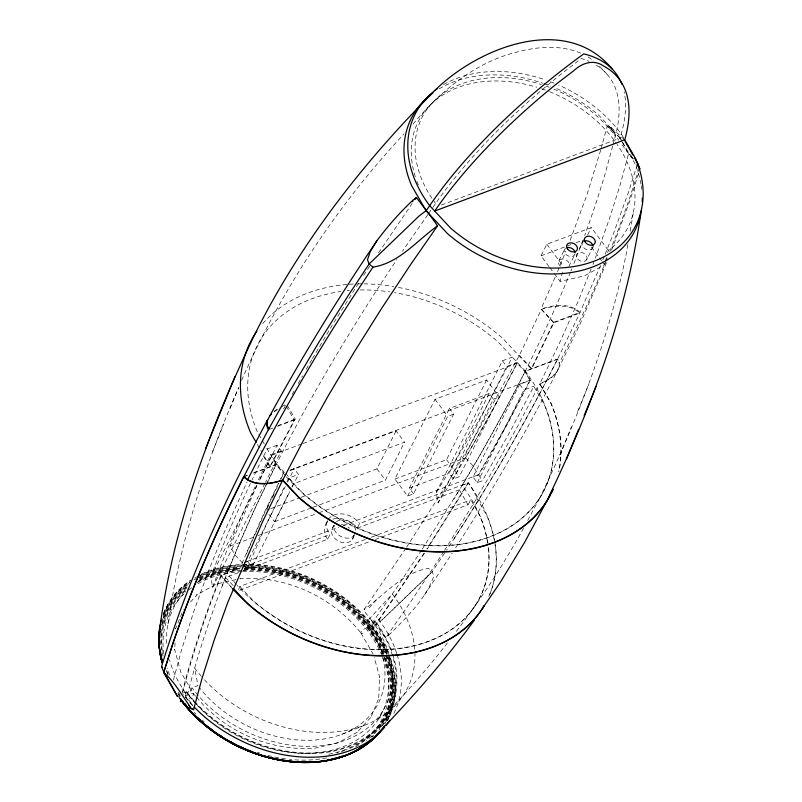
<?xml version="1.0" encoding="UTF-8"?>
<svg xmlns="http://www.w3.org/2000/svg" width="802" height="802" viewBox="0 0 802 802"><rect width="100%" height="100%" fill="white"/><g stroke="black" fill="none" stroke-linecap="round" stroke-linejoin="round"><path stroke-width="0.6" stroke-dasharray="4.01 3.01" d="M424.539 553.149L376.008 624.537L384.459 636.738L385.852 637.62L388.669 635.395L388.689 634.171M175.036 642.753L174.726 649.961L174.646 649.359L180.741 671.946L193.442 693.88M494.243 539.997A159.127 116.942 26.7 0 0 486.603 515.145L476.629 497.922L493.972 468.689L517.791 426.002L539.706 383.998C548.568 380.318 559.495 373.922 559.355 363.035A1978.303 754.091 -36.8 0 0 605.34 262.535M168.009 623.735C179.788 541.861 205.593 462.724 238.826 387.176M627.886 244.57L626.633 251.848C609.66 337.391 577.761 419.145 540.017 497.491M630.161 231.227L633.48 211.808M605.209 262.324L604.598 264.74L584.437 275.868L560.107 281.402L563.184 269.362M605.52 261.121L606.442 257.512M607.665 252.69L608.277 250.284L609.48 249.622A117.463 86.325 26.7 0 0 617.169 144.45M173.422 679.996L181.573 649.901L193.583 612.056L207.618 573.28L223.648 533.611L247.076 481.942M182.325 691.705C192.51 652.247 205.512 613.53 220.7 575.726L227.227 573.28L238.054 546.503L256.069 505.992L267.407 482.563M182.485 693.279C192.821 653.119 205.964 613.7 221.432 575.234L240.109 568.237M194.164 700.908A121.302 89.152 26.7 0 1 186.645 691.725L185.513 695.905A119.759 88.009 26.7 0 0 192.44 704.417M600.698 150.164L586.793 195.207L569.54 241.983M601.029 148.961L607.234 126.004L610.954 127.348L623.906 139.207L620.357 137.994L607.234 126.004M612.628 146.134L605.37 172.981A1894.073 721.99 -36.8 0 1 584.678 235.417M612.939 144.972L615.334 136.109A308.199 117.483 -36.8 0 0 595.876 64.932M621.961 141.232L620.136 138.074L621.259 133.894A304.098 115.919 -36.8 0 0 624.106 91.699M622.532 142.405L628.397 154.335L619.926 185.643L609.159 219.598L595.385 258.114M175.668 628.337L175.488 628.979L183.347 609.721M637.289 164.55L628.748 191.498L614.081 232.039L604.778 255.076M639.064 168.46L630.442 195.648A1978.303 754.091 -36.8 0 1 609.53 252.169M638.482 173.593L629.961 200.47L611.625 250.094M264.961 483.355L212.66 587.365L210.826 576.919L213.172 570.423A1894.073 721.99 -36.8 0 1 251.387 481.37M212.66 587.365L216.63 576.377A1894.073 721.99 -36.8 0 1 256.419 483.997M238.475 572.608L225.573 577.45C210.365 615.856 197.492 655.204 187.287 695.244A117.463 86.325 26.7 0 1 169.513 659.936M242.645 563.124L235.126 555.064L229.943 546.122L257.021 485.41M241.913 563.616L263.587 514.052L279.788 480.578M365.341 539.445L239.898 586.452L238.104 590.884L370.634 541.23M242.755 564.508L246.926 568.989L268.61 519.425L284.81 485.952M557.56 271.627L565.861 251.106M591.114 269.101L577.841 301.933L560.287 341.391L539.836 383.727L550.894 402.815A168.32 123.698 26.7 0 1 558.874 471.355M592.959 264.54L593.881 262.264M600.588 265.442L578.493 315.848L557.611 358.995A1979.577 754.582 -36.8 0 1 454.173 538.603L446.544 550.192M602.914 259.688L604.307 256.229M606.512 262.735L579.836 324.499L559.004 367.537M230.034 408.669L238.374 388.258M212.63 451.456L223.938 423.767M559.876 455.225L571.455 426.864M577.55 411.767L588.858 384.078M246.304 554.072L264.319 513.571L278.895 483.436M398.464 287.447A168.32 123.698 26.7 0 1 502.684 338.274L531.235 368.88L553.56 322.334L541.059 308.94L555.726 275.958M519.375 355.306L531.826 368.659L553.851 322.785L579.716 313.101C569.701 303.256 553.601 305.572 541.39 309.432L519.375 355.306L473.01 440.178L447.305 483.476L406.594 547.175M241.613 380.318C281.442 289.803 336.639 206.244 404.018 133.884M302.003 443.887L271.597 455.275L259.176 480.939L277.041 445.26L281.271 450.924L265.522 482.243M267.948 481.441L276.048 464.709L283.567 472.769L280.329 479.466M281.061 478.974L284.299 472.278L276.78 464.218L271.597 455.275M286.966 481.491L288.59 478.142L298.494 474.423L294.264 468.759L291.056 469.962M210.826 576.919L256.84 485.431M268.84 504.819L266.023 510.403L269.532 509.09M272.209 498.112L274.464 493.641M244.209 562.753L247.638 561.47L285.271 486.634M287.527 482.162L294.264 468.759M268.85 514.182L274.495 521.741L289.672 491.556M291.928 487.085L293.612 483.726L404.529 442.173L396.068 430.844L289.813 470.644M246.926 568.989L251.868 567.134L290.073 491.185M292.319 486.714L298.494 474.423M382.724 653.199A115.909 85.182 26.7 0 0 368.218 627.455L371.787 626.111L375.316 621.029A122.064 89.714 26.7 0 1 348.218 746.903A122.064 89.714 26.7 0 1 186.044 691.946L184.921 696.126L188.49 694.793L191.989 687.835L197.924 685.62L194.645 668.036A127.528 93.724 26.7 0 0 201.412 676.407M325.883 524.157L327.747 520.448M332.519 527.957L333.913 525.18M243.166 570.854L327.637 539.205L329.963 534.573A19.128 14.055 26.7 0 1 327.617 520.598M301.051 497.28L376.95 468.849L396.068 430.844M332.87 519.155A19.128 14.055 26.7 0 1 357.291 528.097L359.627 523.465L468.157 482.794A159.127 116.942 26.7 0 1 494.603 540.909M352.409 539.345L354.273 535.636M313.021 507.305L385.411 480.187L404.529 442.173M489.16 393.531L449.421 408.429L453.651 414.093L413.561 493.821L407.627 496.037L394.925 479.045L435.025 399.316L486.634 379.978L499.325 396.98L459.225 476.709L453.3 478.924L449.07 473.26L489.16 393.531L493.4 399.206L453.3 478.924M413.561 493.821L409.321 488.147L449.421 408.429M407.627 496.037L447.727 416.318L453.651 414.093M549.089 266.655L541.009 255.838L546.834 244.249L591.325 227.578L608.277 250.284M394.925 479.045L446.534 459.706L486.634 379.978M368.218 627.455L371.707 620.497A115.909 85.182 26.7 0 1 389.411 655.916M436.218 492.468L502.433 360.81L512.267 357.131A1894.073 721.99 -36.8 0 1 440.839 485.12L436.218 492.468L438.052 502.914L445.852 490.493A1894.073 721.99 -36.8 0 0 517.28 362.504L506.674 366.474L438.052 502.914M558.904 260.74L564.728 249.151M568.849 266.434L574.683 254.846M579.345 248.8L584.387 238.775M587.615 234.956L591.325 227.578M288.59 478.142L303.306 493.912A160.671 118.074 26.7 0 0 489.511 537.039A160.671 118.074 26.7 0 0 543.936 403.757L533.801 386.263L511.887 428.278L488.067 470.964L482.202 480.839L477.27 482.684L473.03 477.02L519.656 384.308L530.353 380.308L525.17 371.366L557.48 359.266L559.225 363.306M586.643 259.768A5.734 4.221 26.7 0 0 581.149 252.409A5.734 4.221 26.7 0 0 577.219 258.585A5.734 4.221 26.7 0 0 586.643 259.768L593.41 246.324M477.27 482.684L523.896 389.983L533.801 386.263M378.825 718.642L382.323 711.685M343.467 525.34L478.293 474.834L507.977 422.273L529.891 380.258L524.708 371.326L517.19 363.266L495.275 405.271L465.591 457.832L320.219 512.298M525.17 371.366L503.255 413.381L479.436 456.067L462.092 485.29A151.468 111.318 26.7 0 1 487.957 544.899M530.353 380.308L508.438 422.323L484.608 465L478.754 474.874L473.03 477.02M558.874 367.807C527.435 429.972 492.568 490.353 454.904 548.959M523.646 527.997C503.476 564.748 480.538 600.056 454.874 633.209M527.706 520.438L539.876 497.761M283.627 408.94L285.692 405.231L283.707 406.143M292.149 394.424L293.973 391.145M298.244 383.496L302.514 375.857M306.174 369.301L311.838 359.607M286.304 406.293L294.274 420.047L269.662 466.884L262.926 455.245M287.276 405.321L295.256 419.105L270.254 466.664L262.886 453.932M312.459 358.554L333.081 323.808L359.306 282.023M422.243 549.139L459.356 489.852L467.987 504.759L375.326 539.465M468.157 482.794L426.804 548.979M444.569 550.413L477.2 497.661L468.619 482.844L427.265 549.019M467.987 504.759L470.854 499.917L479.917 515.556A151.468 111.318 26.7 0 1 488.087 544.628M388.669 635.395C406.043 617.74 425.521 599.866 433.862 576.026L432.238 571.816L445.992 550.954M443.917 551.455L411.977 599.966L385.852 637.62M363.627 275.367L369.702 266.184M378.474 252.921L412.158 203.568M405.922 548.197L363.958 609.69L364.88 612.006L375.226 624.958L382.273 619.645L432.378 571.545L428.519 568.418C402.333 572.428 384.579 594.974 363.958 609.69M421.561 550.162L396.99 587.295L369.411 627.004A117.463 86.325 26.7 0 0 245.141 567.816M424.078 553.099L374.043 626.653L371.366 629.369L367.988 631.304M424.539 594.964L452.198 553.169M427.837 214.645L404.499 248.239A1894.073 721.99 -36.8 0 0 402.393 251.347M428.539 213.623L431.366 209.553M432.779 207.517L435.606 203.447A308.199 117.483 -36.8 0 1 581.42 58.536A308.199 117.483 -36.8 0 1 589.059 61.373M396.789 653.58A126.656 93.082 26.7 0 0 378.875 619.695L374.724 621.249L371.196 626.342A119.759 88.009 26.7 0 1 387.456 656.367M447.416 642.943C428.679 667.264 408.258 690.271 387.246 712.637M369.311 607.786L376.419 599.685M190.495 601.991L197.212 594.643L196.65 594.954L216.42 584.036L237.913 579.144M382.474 656.397A108.26 79.558 26.7 0 0 365.782 622.723L392.368 593.951A127.528 93.724 26.7 0 1 414.834 651.094M413.09 124.109C439.867 91.819 473.992 63.097 515.355 52.471C536.498 46.626 560.177 44.481 580.838 53.173M366.384 737.79L369.852 734.151M366.945 738.281L370.414 734.642M556.578 372.208L552.237 376.709L546.282 380.76L539.836 383.727M382.133 619.916L432.238 571.816M274.194 411.296L279.166 407.927M273.793 412.017L279.758 407.967M281.241 406.754L285.572 404.759M476.629 497.922L477.2 497.661M341.752 734.351L364.058 725.449M441.421 205.031L620.357 137.994L621.059 139.518M541.009 255.838L571.445 244.43M576.127 242.675L581.981 240.48M278.003 425.571L295.256 419.105M553.56 322.334L580.016 312.419C569.811 302.424 553.44 304.971 541.059 308.94M269.532 429.311L272.901 428.047M277.402 426.363L294.274 420.047M277.041 445.26L267.206 448.94A1894.073 721.99 -36.8 0 0 251.908 480.258M281.271 450.924L270.665 454.904A1894.073 721.99 -36.8 0 0 256.951 482.884M303.176 443.446L517.19 363.266M243.878 476.538L247.347 475.245M253.111 473.08L276.189 464.438A160.671 118.074 26.7 0 0 285.482 475.857M286.314 476.789A160.671 118.074 26.7 0 0 496.127 534.122A160.671 118.074 26.7 0 0 525.31 371.105L557.611 358.995L559.355 363.035M243.748 476.809L247.206 475.516M254.134 472.919L276.048 464.709M290.144 470.082L529.891 380.258M493.4 399.206L499.325 396.98M270.695 508.658L299.888 497.721M274.495 521.741L311.858 507.746M229.943 546.122L253.392 537.34M258.084 535.576L315.527 514.052M409.321 488.147L449.07 473.26M246.164 561.801L338.785 527.104M244.77 566.493L329.963 534.573M462.092 485.29L468.619 482.844M357.291 528.097L459.356 489.852M371.206 537.25L470.854 499.917M365.782 622.723L371.707 620.497M183.377 692.948L186.645 691.725M240.299 578.603L239.858 578.603C286.194 575.355 332.519 596.999 361.161 633.309M628.397 154.335L630.442 154.686M588.177 56.982L593.941 61.062M599.595 66.265L606.964 74.165M620.136 138.074L598.914 115.328A125.112 91.949 26.7 0 0 555.164 87.949M541.39 309.432L553.851 322.785M525.31 371.105L498.052 341.893A160.671 118.074 26.7 0 0 394.474 292.62M465.591 457.832L473.12 465.892L478.293 474.834M239.898 586.452L253.061 600.548A151.468 111.318 26.7 0 0 412.559 645.991A151.468 111.318 26.7 0 0 488.398 547.004M225.573 577.45L233.091 585.51M220.7 575.726L231.507 587.305M193.212 693.57L195.738 696.286M196.59 697.189C224.801 731.735 270.033 751.223 314.524 748.276L337.953 742.842L357.722 731.925L357.161 732.236L371.436 716.627L371.025 717.158L378.885 697.9L378.714 698.542L379.647 676.918L379.727 677.52L374.273 657.309M633.199 159.077L621.149 143.769M631.064 155.508L633.54 159.007M609.51 126.676L618.643 140.22M591.375 247.036L598.713 256.871M599.455 257.853L601.66 260.8M602.392 261.783L604.598 264.74M546.834 244.249L563.054 265.963M549.821 267.637L553.5 272.55M554.232 273.542L560.107 281.402M502.433 360.81L506.674 366.474M519.656 384.308L523.896 389.983M435.025 399.316L447.727 416.318M446.534 459.706L459.225 476.709M376.95 468.849L385.411 480.187M285.853 473.34L293.612 483.726M247.638 561.47L251.868 567.134M623.565 137.864L621.259 133.894A123.558 90.806 26.7 0 0 558.713 85.082M622.573 142.285L634.743 163.297A125.112 91.949 26.7 0 1 641.079 184.61M539.706 383.998L550.763 403.075A168.32 123.698 26.7 0 1 558.733 471.616M478.754 474.874L482.202 480.839M264.299 443.927L257.422 432.047A160.671 118.074 26.7 0 1 340.75 291.517M266.805 448.248L276.189 464.438M257.352 444.388L261.652 451.817M360.93 633.009L373.03 653.891M178.475 692.196L180.179 695.444M610.954 127.348L612.407 130.475M435.606 203.447A115.909 85.182 26.7 0 1 432.679 199.347M431.967 198.315A115.909 85.182 26.7 0 1 432.95 102.155A115.909 85.182 26.7 0 1 541.31 84.491M545.921 86.055A115.909 85.182 26.7 0 1 549.31 87.308M553.811 89.112A115.909 85.182 26.7 0 1 615.334 136.109M418.363 184.851A117.463 86.325 26.7 0 1 416.98 181.402M415.346 176.741A117.463 86.325 26.7 0 1 536.779 87.238M541.581 88.771A117.463 86.325 26.7 0 1 548.438 91.278M549.581 91.729A117.463 86.325 26.7 0 1 616.447 143.408M439.155 88.842A125.112 91.949 26.7 0 1 542.774 83.197M543.906 83.578A125.112 91.949 26.7 0 1 550.673 86.095M641.269 185.783A125.112 91.949 26.7 0 1 641.75 189.282M443.586 84.641A123.558 90.806 26.7 0 1 544.869 79.689M550.653 81.774A123.558 90.806 26.7 0 1 554.112 83.137M592.889 247.156A5.734 4.221 26.7 0 1 585.239 248.901A5.734 4.221 26.7 0 1 583.285 241.653M575.094 253.823A5.734 4.221 26.7 0 1 567.445 255.567A5.734 4.221 26.7 0 1 565.49 248.319M222.154 585.911A1894.073 721.99 -36.8 0 1 265.683 485.731M266.224 484.619A1894.073 721.99 -36.8 0 1 396.83 259.627M347.116 290.745A160.671 118.074 26.7 0 1 349.451 290.535M360.188 289.973A160.671 118.074 26.7 0 1 389.642 291.858M262.735 323.597A168.32 123.698 26.7 0 1 348.118 284.379M349.321 284.289A168.32 123.698 26.7 0 1 356.599 283.928M357.832 283.898A168.32 123.698 26.7 0 1 362.775 283.858M364.018 283.868A168.32 123.698 26.7 0 1 393.662 286.575M582.924 240.139A1894.073 721.99 -36.8 0 1 573.62 264.259M571.806 268.79A1894.073 721.99 -36.8 0 1 570.884 271.056M570.423 272.199A1894.073 721.99 -36.8 0 1 453.872 499.095M607.214 257.923A1978.303 754.091 -36.8 0 1 605.811 261.382M560.408 266.294A5.734 4.221 26.7 0 1 561.961 259.046A5.734 4.221 26.7 0 1 569.27 265.412M488.258 547.275A151.468 111.318 26.7 0 1 402.544 648.116A151.468 111.318 26.7 0 1 237.111 585.3M236.299 584.387A151.468 111.318 26.7 0 1 227.227 573.28M495.055 544.698A159.127 116.942 26.7 0 1 488.889 596.357M557.48 359.266A1979.577 754.582 -36.8 0 1 454.032 538.864M163.598 613.751A124.12 91.217 26.7 0 1 190.696 580.678M194.836 578.102A124.12 91.217 26.7 0 1 196.991 576.889M198.094 576.307A124.12 91.217 26.7 0 1 241.733 565.039M242.966 564.989A124.12 91.217 26.7 0 1 387.807 652.587M388.759 654.913A124.12 91.217 26.7 0 1 386.504 722.151M163.558 613.269A124.37 91.398 26.7 0 1 190.716 580.117M201.492 574.062A124.37 91.398 26.7 0 1 241.613 564.468M242.795 564.407A124.37 91.398 26.7 0 1 388.228 652.176M390.494 658.021A124.37 91.398 26.7 0 1 387.496 720.838M161.683 624.738A122.445 89.984 26.7 0 1 186.425 586.533M199.588 578.222A122.445 89.984 26.7 0 1 240.339 567.746M245.211 567.545A122.445 89.984 26.7 0 1 385.662 654.051M386.143 655.194A122.445 89.984 26.7 0 1 382.574 725.69M180.49 699.334A122.957 90.365 26.7 0 1 178.275 696.206M162.305 620.658A122.957 90.365 26.7 0 1 188.059 584.518M199.407 577.58A122.957 90.365 26.7 0 1 240.329 567.064M241.542 566.994A122.957 90.365 26.7 0 1 386.263 653.72M386.734 654.873A122.957 90.365 26.7 0 1 384.439 723.544M163.207 616.588A123.408 90.696 26.7 0 1 189.833 582.533M193.904 579.926A123.408 90.696 26.7 0 1 196.019 578.693M197.091 578.102A123.408 90.696 26.7 0 1 386.825 653.369M388.649 657.991A123.408 90.696 26.7 0 1 384.358 724.517M243.076 570.302A119.999 88.19 26.7 0 1 370.334 632.497A119.999 88.19 26.7 0 1 366.233 740.908M180.129 696.467A119.999 88.19 26.7 0 1 177.402 692.306M168.069 673.981A119.999 88.19 26.7 0 1 166.345 669.229M162.986 656.106A119.999 88.19 26.7 0 1 162.455 652.577M162.305 651.414A119.999 88.19 26.7 0 1 187.858 588.838M197.011 582.713A119.999 88.19 26.7 0 1 241.883 570.352M382.795 657.54A118.636 87.187 26.7 0 1 355.246 747.143M326.685 757.89A118.636 87.187 26.7 0 1 289.412 759.374M285.712 758.933A118.636 87.187 26.7 0 1 279.828 758.02M278.645 757.8A118.636 87.187 26.7 0 1 267.948 755.414M259.718 753.018A118.636 87.187 26.7 0 1 257.402 752.256M204.169 721.78A118.636 87.187 26.7 0 1 202.304 720.126M195.989 714.081A118.636 87.187 26.7 0 1 194.254 712.296M169.713 675.144A118.636 87.187 26.7 0 1 167.157 668.106M163.859 653.981A118.636 87.187 26.7 0 1 184.099 593.821M188.821 589.801A118.636 87.187 26.7 0 1 191.688 587.676M197.863 583.746A118.636 87.187 26.7 0 1 241.252 571.585M242.475 571.525A118.636 87.187 26.7 0 1 381.391 654.161M384.719 657.179A120.661 88.671 26.7 0 1 371.436 736.958M179.658 696.517A120.661 88.671 26.7 0 1 178.265 694.442M168.009 675.094A120.661 88.671 26.7 0 1 166.204 670.332M161.603 649.981A120.661 88.671 26.7 0 1 187.437 588.297M198.846 580.919A120.661 88.671 26.7 0 1 239.367 569.851M244.159 569.61A120.661 88.671 26.7 0 1 383.757 654.823M191.457 693.68A3.83 1.454 -36.8 0 1 193.252 694.883A3.83 1.454 -36.8 0 1 189.122 698.311M385.832 658.171A121.292 89.142 26.7 0 1 378.564 729.609M373.772 735.364A121.292 89.142 26.7 0 1 372.018 737.178M160.741 644.788A121.292 89.142 26.7 0 1 161.272 632.608M161.433 631.425A121.292 89.142 26.7 0 1 161.814 629.079M162.535 625.57A121.292 89.142 26.7 0 1 187.046 587.726M199.006 580.057A121.292 89.142 26.7 0 1 239.257 569.189M244.069 568.949A121.292 89.142 26.7 0 1 384.409 654.602M166.646 643.384A117.463 86.325 26.7 0 1 185.573 591.595M197.833 581.811A117.463 86.325 26.7 0 1 239.146 568.257M385.541 655.535A121.894 89.583 26.7 0 1 379.176 729.72M162.375 623.956A121.894 89.583 26.7 0 1 186.716 587.134M199.808 578.864A121.894 89.583 26.7 0 1 239.176 568.508M244.008 568.267A121.894 89.583 26.7 0 1 385.04 654.342M362.915 633.199A3.83 1.454 -36.8 0 1 361.121 631.996A3.83 1.454 -36.8 0 1 365.251 628.567M388.559 657.54A120.521 88.571 26.7 0 1 346.243 749.93M345.03 750.391A120.521 88.571 26.7 0 1 337.051 752.988M192.721 705.63A120.521 88.571 26.7 0 1 185.643 697.088M371.787 626.111A120.521 88.571 26.7 0 1 388.148 656.337M163.458 614.903A123.799 90.977 26.7 0 1 189.733 581.931M200.33 575.776A123.799 90.977 26.7 0 1 387.336 652.988M388.288 655.304A123.799 90.977 26.7 0 1 385.511 723.294M192.48 705.209A126.656 93.082 26.7 0 1 183.197 694.211M397.17 654.783A126.656 93.082 26.7 0 1 392.92 715.153M354.745 534.713A11.479 8.431 26.7 0 1 341.602 536.839A11.479 8.431 26.7 0 1 334.013 525.36M336.359 521.671A11.479 8.431 26.7 0 1 347.988 521.2A11.479 8.431 26.7 0 1 355.677 530.383M353.341 535.014A11.479 8.431 26.7 0 1 337.933 540.789A11.479 8.431 26.7 0 1 336.118 525.15M341.411 524.628A11.479 8.431 26.7 0 1 349.411 528.227M328.218 519.526A19.128 14.055 26.7 0 1 359.627 523.465M327.637 539.205A19.128 14.055 26.7 0 1 328.399 521.41M231.457 587.475A159.127 116.942 26.7 0 1 221.432 575.234M494.814 542.082A159.127 116.942 26.7 0 1 489.501 594.954M382.775 657.59A108.26 79.558 26.7 0 1 324.359 738.923A108.26 79.558 26.7 0 1 199.357 687.494M414.895 652.327A127.528 93.724 26.7 0 1 338.254 731.574A127.528 93.724 26.7 0 1 202.224 677.329M374.724 621.249A121.302 89.152 26.7 0 1 353.101 744.156A121.302 89.152 26.7 0 1 194.976 701.81M387.857 657.56A119.759 88.009 26.7 0 1 325.812 754.802M384.459 658.021A115.909 85.182 26.7 0 1 331.928 750.231A115.909 85.182 26.7 0 1 196.35 704.316M195.508 703.384A115.909 85.182 26.7 0 1 188.49 694.793M389.732 657.129A115.909 85.182 26.7 0 1 331.657 744.126A115.909 85.182 26.7 0 1 199.006 696.427M198.174 695.484A115.909 85.182 26.7 0 1 191.989 687.835"/><path stroke-width="1.2" d="M293.923 761.9A122.445 89.984 26.7 0 1 181.503 700.497L180.941 699.003M412.669 201.633L412.689 200.42L416.368 197.513C423.286 206.816 430.925 216.219 437.531 225.843L411.085 263.888L381.732 308.219L354.193 352.068L328.489 395.356L304.66 438.032L282.745 480.047C270.394 484.007 254.054 486.513 243.878 476.538L266.785 432.629L291.687 388.018L318.544 342.775L347.326 296.94L369.12 263.998L419.215 215.898L425.922 210.846M267.407 420.479L267.056 424.98L268.8 429.02M160.5 623.184C174.656 522.142 210.816 425.772 254.846 334.254C299.447 244.871 360.98 165.032 431.175 94.315M640.668 214.244C626.342 314.574 590.593 410.434 546.643 501.29M282.615 480.318C270.254 484.278 253.923 486.784 243.748 476.809A1979.577 754.582 -36.8 0 0 172.61 644.307L163.698 672.427C175.438 682.713 182.726 696.737 191.848 709.138L193.593 709.65L201.954 678.652L213.944 640.788L227.958 601.981L262.635 521.611L282.615 480.318L298.665 497.531A168.32 123.698 26.7 0 0 552.959 489.491M177.583 696.337L163.829 672.156L161.533 666.622C187.548 580.648 225.292 498.694 267.688 419.667M163.829 672.156L172.751 644.046A1979.577 754.582 -36.8 0 1 243.878 476.538M234.986 376.519L205.442 449.02M566.513 459.015L578.643 429.301M584.187 415.566L596.046 386.514M412.689 200.42C399.506 212.741 387.647 226.425 376.81 240.841C338.584 297.542 302.544 355.737 269.843 415.807L267.016 421.19L266.655 425.702L268.399 429.732M546.513 501.561L524.478 542.593L500.318 582.332L482.583 608.237M376.81 240.841L370.123 251.888L367.496 259.788L369.12 263.998L372.97 267.116C399.165 263.106 416.91 240.57 437.531 225.843M372.97 267.116L350.985 300.349A1978.303 754.091 -36.8 0 0 247.607 479.837M414.965 199.528L416.368 197.513M641.349 210.655A125.112 91.949 26.7 0 1 567.064 273.091A125.112 91.949 26.7 0 1 447.366 233.502L426.143 210.756L429.682 205.673A304.098 115.919 -36.8 0 1 583.756 53.894A304.098 115.919 -36.8 0 1 621.851 84.22M474.182 620.457C443.767 662.001 409.712 700.727 373.792 737.579M269.843 415.807L271.587 414.002M434.644 90.676C477.541 47.909 565.671 12.401 612.147 69.022M624.718 139.849L434.694 211.046A304.098 115.919 -36.8 0 1 557.861 82.837L573.951 70.576C581.851 63.137 593.46 59.057 603.264 65.824A304.098 115.919 -36.8 0 1 624.718 139.849L635.695 158.796A123.558 90.806 26.7 0 1 593.831 261.302A123.558 90.806 26.7 0 1 450.634 228.139L429.682 205.673A123.558 90.806 26.7 0 1 437.481 88.561M180.229 701.65L182.204 700.908M182.585 700.597L181.813 700.587A121.894 89.583 26.7 0 0 189.372 709.81M192.119 708.798L193.593 709.65M636.176 162.004L637.66 163.377L639.966 168.921L636.978 164.751M161.533 666.622L162.295 667.364M282.745 480.047L298.805 497.26A168.32 123.698 26.7 0 0 550.372 494.844M233.803 588.899L248.289 604.437A159.127 116.942 26.7 0 0 483.857 606.172M426.143 210.756L411.536 185.533A125.112 91.949 26.7 0 1 433.07 92.882M256.129 442.273L250.595 432.729A168.32 123.698 26.7 0 1 256.83 331.266M625.109 141.302L632.878 154.966M634.673 158.124L637.66 163.377M163.698 672.427L177.453 696.607M188.951 705.329L190.405 708.467M642.302 198.204A125.112 91.949 26.7 0 1 642.232 201.994M584.327 241.081A5.734 4.221 26.7 0 1 592.939 246.013M566.533 247.748A5.734 4.221 26.7 0 1 575.144 252.68M553.089 489.22A168.32 123.698 26.7 0 1 551.505 492.618M361.672 746.762A122.445 89.984 26.7 0 1 359.657 748.055M343.066 756.035A122.445 89.984 26.7 0 1 302.695 762.331M162.215 660.758A122.445 89.984 26.7 0 1 160.35 650.392M341.502 756.266A121.894 89.583 26.7 0 1 338.043 757.399M335.677 758.08A121.894 89.583 26.7 0 1 330.845 759.304M317.001 761.549A121.894 89.583 26.7 0 1 314.635 761.76M293.722 761.71A121.894 89.583 26.7 0 1 192.691 713.399M366.033 744.086A122.957 90.365 26.7 0 1 344.609 755.715M343.527 756.116A122.957 90.365 26.7 0 1 181.252 700.367M162.174 661.63A122.957 90.365 26.7 0 1 160.149 651.184M159.688 635.084A122.957 90.365 26.7 0 1 160.059 631.435M374.374 737.579A123.799 90.977 26.7 0 1 179.478 697.961M162.355 663.304A123.799 90.977 26.7 0 1 159.007 639.204M159.217 634.222A123.799 90.977 26.7 0 1 160.611 624.588M379.757 731.995A124.12 91.217 26.7 0 1 180.871 699.675M162.245 662.933A124.12 91.217 26.7 0 1 160.5 624.116M384.439 725.94A124.37 91.398 26.7 0 1 180.871 699.354M162.204 662.542A124.37 91.398 26.7 0 1 161.312 620.136M293.532 761.439A121.292 89.142 26.7 0 1 287.306 760.797M284.921 760.476A121.292 89.142 26.7 0 1 263.126 755.705M260.73 754.983A121.292 89.142 26.7 0 1 205.452 724.968M202.746 722.662A121.292 89.142 26.7 0 1 192.991 713.369M188.891 708.898A121.292 89.142 26.7 0 1 185.051 704.316M374.755 736.827A123.408 90.696 26.7 0 1 181.062 700.176M162.215 662.472A123.408 90.696 26.7 0 1 159.257 643.384M159.418 634.653A123.408 90.696 26.7 0 1 160.801 625.049M389.812 720.346A126.656 93.082 26.7 0 1 386.223 725.299M384.649 727.213A126.656 93.082 26.7 0 1 194.164 706.983M252.67 751.915A120.661 88.671 26.7 0 1 245.913 749.218M243.668 748.246A120.661 88.671 26.7 0 1 239.237 746.211M234.866 744.045A120.661 88.671 26.7 0 1 230.595 741.76M222.054 736.687A120.661 88.671 26.7 0 1 218.886 734.622M211.708 729.529A120.661 88.671 26.7 0 1 207.768 726.472M200.209 719.985A120.661 88.671 26.7 0 1 197.432 717.379M186.345 705.389A120.661 88.671 26.7 0 1 184.801 703.474M483.997 605.901A159.127 116.942 26.7 0 1 232.289 588.397M567.585 249.031A5.734 4.221 26.7 0 0 577.009 250.214A5.734 4.221 26.7 0 0 571.515 242.846A5.734 4.221 26.7 0 0 567.585 249.031M585.38 242.364A5.734 4.221 26.7 0 0 594.803 243.547A5.734 4.221 26.7 0 0 589.31 236.179A5.734 4.221 26.7 0 0 585.38 242.364"/></g></svg>
